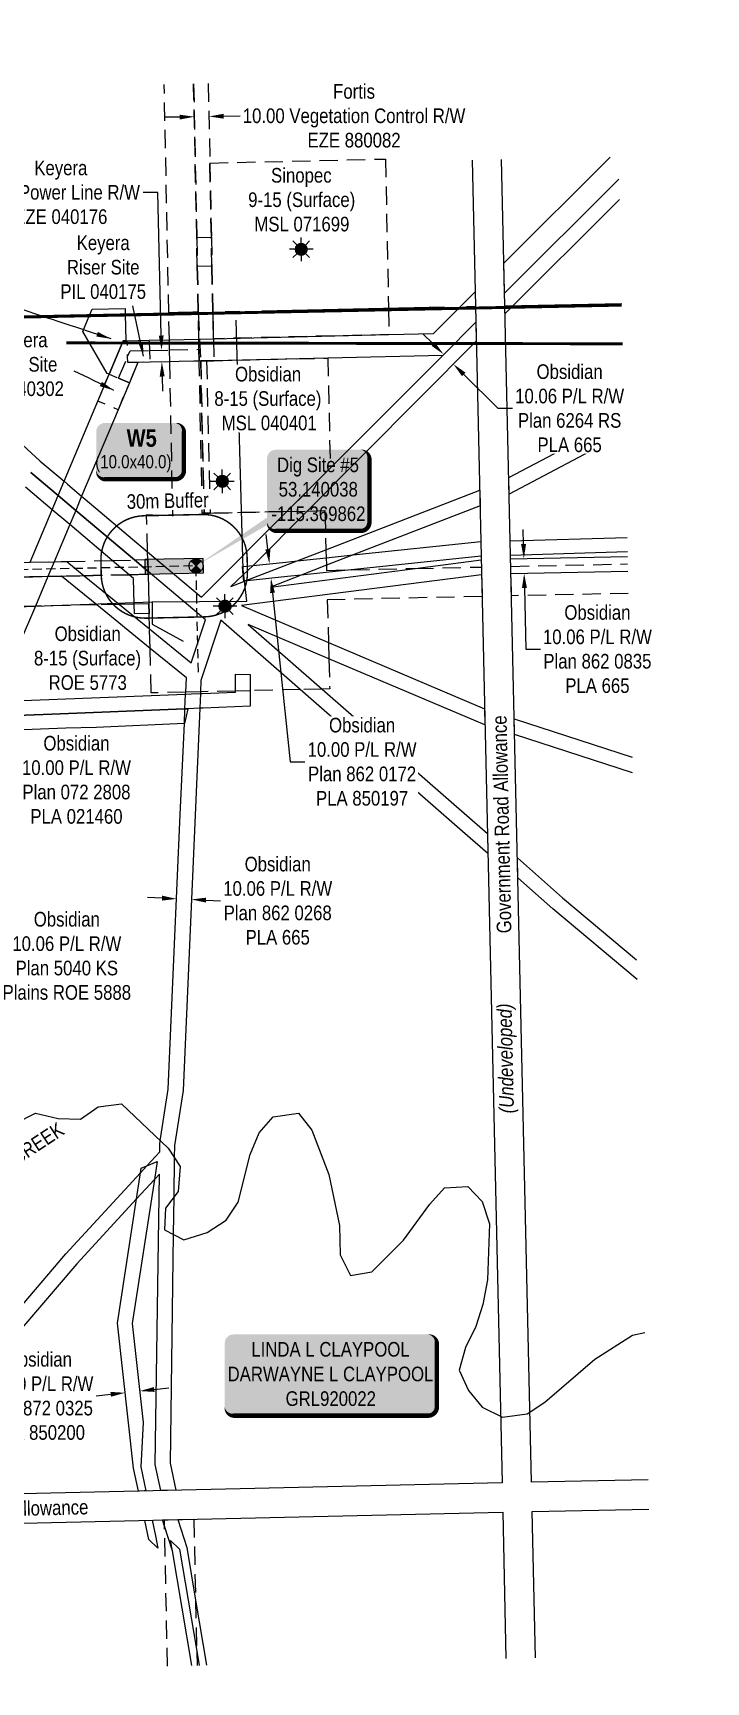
# Model space of a CAD drawing. Extents: x 606346 to 609617, y 5888289 to 5891073.
# Drawn here: x 608929 to 609389, y 5888327 to 5889454 of the extents above; entities that cross this region are included whole.
import ezdxf
from ezdxf.enums import TextEntityAlignment as Align

# ---------------------------------------------------------------- set-up
doc = ezdxf.new("R2010")
doc.units = 0
doc.header["$LTSCALE"] = 5
doc.header["$PDSIZE"] = 0.5
for name, pattern in [('DASHDOT2', [12.7, 6.35, -3.175, 0, -3.175]), ('foc-ACCESSROAD', [3.75, 2.5, -1.25]), ('foc-EZE', [3.75, 2.5, -1.25]), ('foc-FLOWLINE', [3.75, 2.5, -1.25]), ('foc-QUARTERLINE', [33, 25, -3, 2, -3]), ('foc-SEISMIC', [20.5, 15, -1, 0.5, -1, 0.5, -1, 0.5, -1]), ('UG_PIPE', [1.875, 1.25, -0.625])]:
    doc.linetypes.add(name, pattern=pattern)
doc.layers.get('Defpoints').update_dxf_attribs({"color": 9})
for name, color, linetype in [('AS-PIPE-UG', 44, 'UG_PIPE'), ('AS-POWER', 104, 'foc-POWER'), ('AS-SEISMIC', 224, 'foc-SEISMIC'), ('AS-WILDLIFE', 131, 'DASHDOT2'), ('C-AR', 13, 'foc-ACCESSROAD'), ('C-RW', 13, 'Continuous'), ('C-WS', 13, 'foc-ACCESSROAD'), ('C-WS-S', 13, 'Continuous'), ('CG-NOTES', 7, 'Continuous'), ('F-EZE', 190, 'foc-FLOWLINE'), ('F-RW', 190, 'Continuous'), ('F-WS', 190, 'foc-ACCESSROAD'), ('F-WS-S', 190, 'Continuous'), ('L-ROAD-T', 7, 'Continuous'), ('L-SEC', 7, 'Continuous'), ('L-SECQ', 8, 'foc-QUARTERLINE'), ('P-BUFFER OUTLINE 30m', 40, 'foc-EZE'), ('P-BUFFER-T', 40, 'Continuous'), ('P-TEMP-BLOCKS', 250, 'Continuous'), ('P-TEMP-H', 41, 'Continuous'), ('P-TEMP_WORKSPACE', 46, 'Continuous'), ('T-WATER', 160, 'Continuous'), ('T-WATER-T', 170, 'Continuous')]:
    doc.layers.add(name, color=color, linetype=linetype)
for name, color, linetype, lineweight in [('C-RW-T', 13, 'Continuous', 9), ('C-WS-T', 13, 'Continuous', 9), ('F-EZE-T', 190, 'Continuous', 9), ('F-RW-T', 190, 'Continuous', 9), ('F-WS-T', 190, 'Continuous', 9), ('T-TEXT', 48, 'Continuous', 18)]:
    doc.layers.add(name, color=color, linetype=linetype, lineweight=lineweight)
doc.styles.add('80', font='ARIALN.TTF', dxfattribs={"height": 10})
doc.styles.add('80CG', font='ARIALN.TTF', dxfattribs={"height": 10})
doc.styles.add('80L', font='ARIALN.TTF', dxfattribs={"height": 10})
doc.styles.add('80LS', font='ARIALNI.TTF', dxfattribs={"height": 10})
doc.styles.add('BOLD', font='ARIALNB.TTF')
doc.styles.add('foc-LtypeFont', font='ARIALN.TTF', dxfattribs={"height": 7.35})
doc.linetypes.add('foc-POWER', pattern='A,6,-1,["P",foc-LtypeFont,S=0.2,R=0,X=-0.625,Y=-0.75],-1.24,4', length=12.24)
doc.dimstyles.new('Compass 5 000', dxfattribs={"dimscale": 5, "dimtxt": 9, "dimasz": 2, "dimexe": 0.2, "dimexo": 0.0625, "dimgap": 0.5, "dimtad": 0, "dimtih": 1, "dimtoh": 1, "dimzin": 0, "dimdsep": 46, "dimtxsty": '80CG', "dimcen": 0.1, "dimse1": 1, "dimse2": 1, "dimclrd": 256, "dimclrt": 256, "dimaunit": 1, "dimadec": 4, "dimazin": 0, "dimtfac": 0.06, "dimtofl": 0, "dimtmove": 0, "dimatfit": 1, "dimfxl": 0.2, "dimtolj": 1, "dimtzin": 0, "dimlwd": -1, "dimarcsym": 0})

# ---------------------------------------------------------------- blocks, each defined once
blk = doc.blocks.new('*D362')
at = {"layer": 'C-RW-T', "transparency": 16777216}
for p, q in [((609017.5, 5888862.9), (609007.5, 5888863.3)), ((609047.5, 5888861.6), (609057.5, 5888861.1))]:
    blk.add_line(p, q, dxfattribs=at)
for points in [[(609017.6, 5888864.6), (609017.4, 5888861.2), (609027.5, 5888862.4)], [(609047.6, 5888863.2), (609047.5, 5888859.9), (609037.6, 5888862)]]:
    blk.add_solid(points, dxfattribs=at)
at = {"layer": 'Defpoints', "color": 0, "transparency": 16777216}
for p in [(609037.6, 5888862), (609026.4, 5888838.2), (609036.5, 5888837.7)]:
    blk.add_point(p, dxfattribs=at)
at = {"layer": 'C-RW-T', "transparency": 16777216, "insert": (609096.6, 5888861.1), "char_height": 10, "width": 585.69, "attachment_point": 5, "style": '80CG'}
blk.add_mtext('\\A1;Obsidian\\P10.06 P/L R/W\\PPlan 862 0268\\PPLA 665', dxfattribs=at)
blk = doc.blocks.new('*D366')
at = {"layer": 'Defpoints', "color": 0, "transparency": 16777216}
for p in [(609014.1, 5889237.4), (609017.2, 5889237.4), (609014.3, 5889229.4)]:
    blk.add_point(p, dxfattribs=at)
at = {"layer": 'F-EZE-T', "transparency": 16777216}
for p, q in [((609014.7, 5889345.3), (609004.7, 5889345.3)), ((609017, 5889247.4), (609014.7, 5889345.3)), ((609017.6, 5889219.4), (609017.8, 5889209.5))]:
    blk.add_line(p, q, dxfattribs=at)
for points in [[(609018.6, 5889247.5), (609015.3, 5889247.4), (609017.2, 5889237.4)], [(609019.3, 5889219.5), (609015.9, 5889219.4), (609017.4, 5889229.4)]]:
    blk.add_solid(points, dxfattribs=at)
at = {"layer": 'F-EZE-T', "transparency": 16777216, "insert": (608948.3, 5889345.3), "char_height": 10, "width": 565.661, "attachment_point": 5, "style": '80CG'}
blk.add_mtext('\\A1;Keyera\\P8.00 Power Line R/W\\PEZE 040176', dxfattribs=at)
blk = doc.blocks.new('*U368')
h = blk.add_hatch(color=59)
edge = h.paths.add_edge_path()
edge.add_line((-66.5, -28.5), (66.5, -28.5))
edge.add_arc((66.5, -22.5), 6, 270, 360)
edge.add_line((72.5, -22.5), (72.5, 21))
edge.add_arc((66.5, 21), 6, 0, 90)
edge.add_line((66.5, 27), (-66.5, 27))
edge.add_arc((-66.5, 21), 6, 90, 180)
edge.add_line((-72.5, 21), (-72.5, -22.5))
edge.add_arc((-66.5, -22.5), 6, 180, 270)
at = {"color": 1, "flags": 128}
blk.add_lwpolyline([(-66.5, -28.5, 3, 3, 0), (66.5, -28.5, 3, 3, 0.414214), (72.5, -22.5, 3, 3, 0), (72.5, 21, 3, 0, 0.414214), (66.5, 27, 0, 0, 0), (-66.5, 27, 0, 0, 0.414214), (-72.5, 21, 0, 0, 0), (-72.5, -22.5, 0, 3, 0.414214)], format="xyseb", close=True, dxfattribs=at)
blk.add_lwpolyline([(-32.9, -2.4, 0, 7.5, 0), (0, 0, 0, 0, 0)], format="xyseb", dxfattribs=at)
at = {"color": 1, "style": '80'}
blk.add_attdef('ENTER_TEXT_001', (-36, -5), '', height=10, dxfattribs=at)
blk = doc.blocks.new('*D370')
at = {"layer": 'C-RW-T', "transparency": 16777216}
for p, q in [((608907.5, 5888996.8), (608907.1, 5889006.8)), ((608908.9, 5888966.7), (608909.9, 5888943.7)), ((608909.9, 5888943.7), (608919.9, 5888943.7))]:
    blk.add_line(p, q, dxfattribs=at)
for points in [[(608909.2, 5888996.9), (608905.8, 5888996.8), (608908, 5888986.9)], [(608910.5, 5888966.8), (608907.2, 5888966.6), (608908.4, 5888976.7)]]:
    blk.add_solid(points, dxfattribs=at)
at = {"layer": 'Defpoints', "color": 0, "transparency": 16777216}
for p in [(608999, 5888990.9), (608908.4, 5888976.7), (608999.4, 5888980.8)]:
    blk.add_point(p, dxfattribs=at)
at = {"layer": 'C-RW-T', "transparency": 16777216, "insert": (608959, 5888943.7), "char_height": 10, "attachment_point": 5, "style": '80CG'}
blk.add_mtext('\\A1;Obsidian\\P10.00 P/L R/W\\PPlan 072 2808\\PPLA 021460', dxfattribs=at)
blk = doc.blocks.new('*D375')
at = {"layer": 'C-RW-T', "transparency": 16777216}
for p, q in [((609089.9, 5889101.4), (609088.8, 5889111.4)), ((609093, 5889071.6), (609105.2, 5888956.1)), ((609105.2, 5888956.1), (609115.2, 5888956.1))]:
    blk.add_line(p, q, dxfattribs=at)
for points in [[(609091.6, 5889101.6), (609088.2, 5889101.2), (609090.9, 5889091.5)], [(609094.7, 5889071.7), (609091.4, 5889071.4), (609092, 5889081.5)]]:
    blk.add_solid(points, dxfattribs=at)
at = {"layer": 'Defpoints', "color": 0, "transparency": 16777216}
for p in [(609169.1, 5889099.7), (609170.1, 5889089.7), (609092, 5889081.5)]:
    blk.add_point(p, dxfattribs=at)
at = {"layer": 'C-RW-T', "transparency": 16777216, "insert": (609154.3, 5888956.1), "char_height": 10, "attachment_point": 5, "style": '80CG', "bg_fill": 3, "box_fill_scale": 1.1, "bg_fill_color": 256, "bg_fill_true_color": 13158600, "bg_fill_transparency": 0}
blk.add_mtext('\\A1;Obsidian\\P10.00 P/L R/W\\PPlan 862 0172\\PPLA 850197', dxfattribs=at)
blk = doc.blocks.new('*D376')
at = {"layer": 'C-RW-T', "transparency": 16777216}
for p, q in [((609012.2, 5888527.1), (609022.1, 5888528.2)), ((608982.4, 5888523.7), (608972.4, 5888522.6))]:
    blk.add_line(p, q, dxfattribs=at)
for points in [[(608982.2, 5888525.4), (608982.6, 5888522.1), (608992.3, 5888524.8)], [(609012, 5888528.7), (609012.4, 5888525.4), (609002.3, 5888526)]]:
    blk.add_solid(points, dxfattribs=at)
at = {"layer": 'Defpoints', "color": 0, "transparency": 16777216}
for p in [(608990.4, 5888542.2), (609000.3, 5888543.3), (608992.3, 5888524.8)]:
    blk.add_point(p, dxfattribs=at)
at = {"layer": 'C-RW-T', "transparency": 16777216, "insert": (608933.3, 5888522.6), "char_height": 10, "attachment_point": 5, "style": '80CG'}
blk.add_mtext('\\A1;Obsidian\\P10.00 P/L R/W\\PPlan 872 0325\\PPLA 850200', dxfattribs=at)
blk = doc.blocks.new('*D379')
at = {"layer": 'Defpoints', "color": 0, "transparency": 16777216}
for p in [(608875.5, 5888866.7), (608885.6, 5888866.9), (608886.6, 5888823)]:
    blk.add_point(p, dxfattribs=at)
at = {"layer": 'F-RW', "transparency": 16777216}
for p, q in [((608866.5, 5888822.5), (608856.6, 5888822.3)), ((608896.6, 5888823.2), (608906.6, 5888823.4))]:
    blk.add_line(p, q, dxfattribs=at)
for points in [[(608866.5, 5888824.2), (608866.6, 5888820.8), (608876.5, 5888822.7)], [(608896.6, 5888824.9), (608896.7, 5888821.5), (608886.6, 5888823)]]:
    blk.add_solid(points, dxfattribs=at)
at = {"layer": 'F-RW', "transparency": 16777216, "insert": (608952.4, 5888823.4), "char_height": 10, "attachment_point": 5, "style": '80CG'}
blk.add_mtext('\\A1;Obsidian\\P10.06 P/L R/W\\PPlan 5040 KS\\PPlains ROE 5888', dxfattribs=at)
blk = doc.blocks.new('*U412')
h = blk.add_hatch(color=255)
edge = h.paths.add_edge_path()
edge.add_line((-29, -28.5), (29, -28.5))
edge.add_arc((29, -22.5), 6, 270, 360)
edge.add_line((35, -22.5), (35, 21))
edge.add_arc((29, 21), 6, 0, 90)
edge.add_line((29, 27), (-29, 27))
edge.add_arc((-29, 21), 6, 90, 180)
edge.add_line((-35, 21), (-35, -22.5))
edge.add_arc((-29, -22.5), 6, 180, 270)
at = {"color": 14, "flags": 128}
blk.add_lwpolyline([(-29, -28.5, 3, 3, 0), (29, -28.5, 3, 3, 0.414214), (35, -22.5, 3, 3, 0), (35, 21, 3, 0, 0.414214), (29, 27, 0, 0, 0), (-29, 27, 0, 0, 0.414214), (-35, 21, 0, 0, 0), (-35, -22.5, 0, 3, 0.414214)], format="xyseb", close=True, dxfattribs=at)
blk.add_lwpolyline([(-83.5, -52.4, 0, 7.5, 0), (0, 0, 0, 0, 0)], format="xyseb", dxfattribs=at)
at = {"color": 14, "style": '80'}
blk.add_attdef('ENTER_TEXT_001', (-36, -5), '', height=10, dxfattribs=at)
blk = doc.blocks.new('GAS')
h = blk.add_hatch(color=255)
h.dxf.hatch_style = 1
edge = h.paths.add_edge_path()
edge.add_arc((0, 0), 0.9, 0, 360)
for p, q in [((-0.81, 0), (-1.62, 0)), ((-0.57, 0.57), (-1.14, 1.14)), ((0, 0.81), (0, 1.62)), ((0.57, 0.57), (1.14, 1.14)), ((1.62, 0), (0.81, 0)), ((-0.57, -0.57), (-1.14, -1.14)), ((0, -0.81), (0, -1.62)), ((1.14, -1.14), (0.57, -0.57))]:
    blk.add_line(p, q)
blk.add_circle((0, 0), 0.8)
blk = doc.blocks.new('*D491')
at = {"layer": 'C-RW-T', "transparency": 16777216}
for p, q in [((609264.7, 5889104.9), (609264.5, 5889114.9)), ((609265.3, 5889074.8), (609266.2, 5889033.1)), ((609266.2, 5889033.1), (609276.2, 5889033.1))]:
    blk.add_line(p, q, dxfattribs=at)
for points in [[(609266.4, 5889105), (609263, 5889104.9), (609264.9, 5889094.9)], [(609267, 5889074.9), (609263.6, 5889074.8), (609265.1, 5889084.8)]]:
    blk.add_solid(points, dxfattribs=at)
at = {"layer": 'Defpoints', "color": 0, "transparency": 16777216}
for p in [(609290.2, 5889095.4), (609265.1, 5889084.8), (609290.5, 5889085.3)]:
    blk.add_point(p, dxfattribs=at)
at = {"layer": 'C-RW-T', "transparency": 16777216, "insert": (609315.2, 5889033.1), "char_height": 10, "attachment_point": 5, "style": '80CG'}
blk.add_mtext('\\A1;Obsidian\\P10.06 P/L R/W\\PPlan 862 0835\\PPLA 665', dxfattribs=at)
blk = doc.blocks.new('*D492')
at = {"layer": 'C-RW-T', "transparency": 16777216}
for p, q in [((609202.9, 5889241.7), (609195.8, 5889248.7)), ((609223.8, 5889220.9), (609247.1, 5889197.7)), ((609247.1, 5889197.7), (609257.1, 5889197.7))]:
    blk.add_line(p, q, dxfattribs=at)
for points in [[(609204.1, 5889242.8), (609201.7, 5889240.5), (609210, 5889234.6)], [(609225, 5889222.1), (609222.6, 5889219.7), (609216.7, 5889227.9)]]:
    blk.add_solid(points, dxfattribs=at)
at = {"layer": 'Defpoints', "color": 0, "transparency": 16777216}
for p in [(609216.7, 5889227.9), (609170.9, 5889195.3), (609177.6, 5889188.6)]:
    blk.add_point(p, dxfattribs=at)
at = {"layer": 'C-RW-T', "transparency": 16777216, "insert": (609296.2, 5889197.7), "char_height": 10, "attachment_point": 5, "style": '80CG', "bg_fill": 3, "box_fill_scale": 1.1, "bg_fill_color": 256, "bg_fill_true_color": 13158600, "bg_fill_transparency": 0}
blk.add_mtext('\\A1;Obsidian\\P10.06 P/L R/W\\PPlan 6264 RS\\PPLA 665', dxfattribs=at)
blk = doc.blocks.new('*D493')
at = {"layer": 'Defpoints', "color": 0, "transparency": 16777216}
for p in [(609049.6, 5889397.2), (609039.9, 5889382.8), (609049.9, 5889383)]:
    blk.add_point(p, dxfattribs=at)
at = {"layer": 'F-EZE-T', "transparency": 16777216}
for p, q in [((609029.6, 5889396.8), (609019.6, 5889396.6)), ((609059.6, 5889397.4), (609070.9, 5889397.6))]:
    blk.add_line(p, q, dxfattribs=at)
for points in [[(609029.6, 5889398.4), (609029.6, 5889395.1), (609039.6, 5889397)], [(609059.6, 5889399), (609059.6, 5889395.7), (609049.6, 5889397.2)]]:
    blk.add_solid(points, dxfattribs=at)
at = {"layer": 'F-EZE-T', "transparency": 16777216, "insert": (609148.8, 5889397.6), "char_height": 10, "attachment_point": 5, "style": '80CG'}
blk.add_mtext('\\A1;Fortis\\P10.00 Vegetation Control R/W\\PEZE 880082', dxfattribs=at)
blk = doc.blocks.new('*X409')
at = {"color": 0}
for p, q in [((102.1, -2061.6), (108.8, -2061.6)), ((102.2, -2061.7), (108.8, -2061.7)), ((102.3, -2061.4), (108.6, -2061.4)), ((102.3, -2061.9), (108.6, -2061.9)), ((102.5, -2061.2), (108.5, -2061.2)), ((102.5, -2062), (108.4, -2062)), ((102.6, -2062.2), (108.3, -2062.2)), ((102.7, -2061.1), (108.2, -2061.1)), ((102.8, -2062.3), (108.1, -2062.3)), ((102.9, -2060.9), (108, -2060.9)), ((103, -2062.5), (108, -2062.5)), ((103.1, -2062.7), (107.8, -2062.7)), ((103.2, -2060.8), (107.7, -2060.8)), ((103.5, -2060.6), (107.4, -2060.6)), ((103.9, -2060.5), (107, -2060.5)), ((104.5, -2060.3), (106.5, -2060.3)), ((102.1, -2068.4), (108.8, -2068.4)), ((102.2, -2068.3), (108.7, -2068.3)), ((102.3, -2068.1), (108.6, -2068.1)), ((102.3, -2068.6), (108.7, -2068.6)), ((102.5, -2068), (108.4, -2068)), ((102.5, -2068.7), (108.5, -2068.7)), ((102.7, -2067.8), (108.3, -2067.8)), ((102.7, -2068.9), (108.3, -2068.9)), ((102.8, -2067.7), (108.1, -2067.7)), ((102.9, -2069.1), (108, -2069.1)), ((103, -2067.5), (108, -2067.5)), ((103.1, -2067.3), (107.8, -2067.3)), ((103.2, -2069.2), (107.8, -2069.2)), ((103.3, -2062.8), (107.7, -2062.8)), ((103.3, -2067.2), (107.6, -2067.2)), ((103.4, -2063), (107.5, -2063)), ((103.4, -2067), (107.5, -2067)), ((103.5, -2069.4), (107.4, -2069.4)), ((103.6, -2063.1), (107.3, -2063.1)), ((103.6, -2066.9), (107.3, -2066.9)), ((103.7, -2063.3), (107.2, -2063.3)), ((103.8, -2066.7), (107.2, -2066.7)), ((103.9, -2063.4), (107, -2063.4)), ((103.9, -2066.6), (107, -2066.6)), ((103.9, -2069.5), (107.1, -2069.5)), ((104.1, -2063.6), (106.9, -2063.6)), ((104.1, -2066.4), (106.9, -2066.4)), ((104.2, -2063.7), (106.7, -2063.7)), ((104.2, -2066.2), (106.7, -2066.2)), ((104.4, -2063.9), (106.6, -2063.9)), ((104.4, -2066.1), (106.6, -2066.1)), ((104.4, -2069.7), (106.5, -2069.7)), ((104.5, -2064.1), (106.4, -2064.1)), ((104.5, -2065.9), (106.4, -2065.9)), ((104.7, -2064.2), (106.3, -2064.2)), ((104.7, -2065.8), (106.2, -2065.8)), ((104.8, -2064.4), (106.1, -2064.4)), ((104.8, -2065.6), (106.1, -2065.6)), ((105, -2064.5), (105.9, -2064.5)), ((105, -2065.5), (105.9, -2065.5)), ((105.1, -2064.7), (105.8, -2064.7)), ((105.2, -2065.3), (105.8, -2065.3)), ((105.3, -2064.8), (105.6, -2064.8)), ((105.3, -2065.2), (105.6, -2065.2))]:
    blk.add_line(p, q, dxfattribs=at)
blk = doc.blocks.new('SP')
for p, q in [((0.68, -0.68), (-0.68, 0.68)), ((-0.68, -0.68), (0.68, 0.68))]:
    blk.add_line(p, q)
blk.add_circle((0, 0), 0.96)
at = {"xscale": 0.2, "yscale": 0.2, "zscale": 0.2}
blk.add_blockref('*X409', (-21.09, 413), dxfattribs=at)
blk = doc.blocks.new('*U413')
h = blk.add_hatch(color=191)
edge = h.paths.add_edge_path()
edge.add_line((-24, -20), (24, -20))
edge.add_arc((24, -14), 6, 270, 360)
edge.add_line((30, -14), (30, 12.5))
edge.add_arc((24, 12.5), 6, 0, 90)
edge.add_line((24, 18.5), (-24, 18.5))
edge.add_arc((-24, 12.5), 6, 90, 180)
edge.add_line((-30, 12.5), (-30, -14))
edge.add_arc((-24, -14), 6, 180, 270)
at = {"color": 250, "flags": 128}
blk.add_lwpolyline([(-24, -20, 3, 3, 0), (24, -20, 3, 3, 0.414214), (30, -14, 3, 3, 0), (30, 12.5, 3, 0, 0.414214), (24, 18.5, 0, 0, 0), (-24, 18.5, 0, 0, 0.414214), (-30, 12.5, 0, 0, 0), (-30, -14, 0, 3, 0.414214)], format="xyseb", close=True, dxfattribs=at)
at = {"flags": 128}
blk.add_lwpolyline([(-19.2, -10.1, 0, 7.5, 0), (0, 0, 0, 0, 0)], format="xyseb", dxfattribs=at)
at = {"color": 250}
for tag, p, height, style in [('TEMP_AREA_W1_001', (-9.2, 2.2), 12, 'BOLD'), ('ENTER_TEXT_001', (-30.7, -12.5), 9, '80')]:
    blk.add_attdef(tag, p, '', height=height, dxfattribs=dict(at, style=style))

msp = doc.modelspace()

# ---------------------------------------------------------------- hatches: boundary and pattern name
at = {"layer": 'P-TEMP-H'}
h = msp.add_hatch(color=256, dxfattribs=at)
h.dxf.hatch_style = 1
h.paths.add_polyline_path([(609045.914, 5889085.144), (609045.695, 5889095.142), (609005.705, 5889094.266), (609005.923, 5889084.269)])

# ---------------------------------------------------------------- linework, layer by layer
at = {"layer": 'AS-PIPE-UG', "flags": 128}
msp.add_lwpolyline([(609042.364, 5889017.451), (609040.776, 5889090.003), (608733.075, 5889083.274), (608457.703, 5889056.016), (608287.732, 5889053.131), (608283.061, 5889047.991), (608270.409, 5889046.917), (608220.518, 5889017.682), (608150.458, 5888942.911), (608115.032, 5888913.054), (608024.646, 5888858.226), (607836.225, 5888878.082), (607740.736, 5888973.59), (607452.133, 5888965.01), (607438.159, 5888965.475), (607409.366, 5888980.742), (607395.462, 5889016.873), (607391.978, 5889031.461), (607384.552, 5889048.097), (607364.969, 5889047.842)], dxfattribs=at)
at = {"layer": 'AS-POWER', "flags": 128}
msp.add_lwpolyline([(608204.044, 5889054.386), (608343.564, 5889057.707), (608492.496, 5889065.454), (608617.067, 5889070.434), (608675.725, 5889054.36), (608764.2, 5889057.147), (608869.008, 5889060.093), (609010.671, 5889065.416), (609010.815, 5889050.099), (609031.867, 5889038.505)], dxfattribs=at)
at = {"layer": 'AS-WILDLIFE', "const_width": 2, "flags": 128}
for points in [[(608592.716, 5888328.103), (608566.724, 5888364.492), (608562.393, 5888372.3), (608559.514, 5888376.215), (608559.514, 5888376.215), (608506.037, 5888478.309), (608472.162, 5888519.711), (608412.501, 5888565.604), (608402.761, 5888574.156), (608381.084, 5888606.598), (608345.353, 5888693.372), (608329.611, 5888724.857), (608218.206, 5888876.773), (608206.459, 5888897.64), (608199.396, 5888925.44), (608188.813, 5889025.982), (608188.263, 5889168.743), (608195.875, 5889207.011), (608217.552, 5889239.453), (608299.594, 5889321.495), (608332.037, 5889343.172), (608372.66, 5889350.316), (608370.128, 5889243.311), (609332.466, 5889241.81)], [(609331.87, 5889268.245), (608425.878, 5889250.168), (608423.668, 5889350.245)]]:
    msp.add_lwpolyline(points, dxfattribs=at)
at = {"layer": 'C-AR'}
msp.add_lwpolyline([(609051.637, 5889294.782), (609041.633, 5889294.556), (609041.232, 5889314.562), (609051.238, 5889314.79), (609051.637, 5889294.782)], close=True, dxfattribs=at)
msp.add_lwpolyline([(609021.311, 5888337.95), (609019.188, 5888433.618), (609019.093, 5888437.912), (609021.059, 5888437.957), (609028.313, 5888438.124), (609039.213, 5888438.375), (609040.442, 5888383.153), (609041.219, 5888348.216), (609041.429, 5888338.413)], dxfattribs=at)
at = {"layer": 'C-RW'}
for points in [[(609251.776, 5889276.361), (609329.926, 5889354.337)], [(609252.09, 5889262.464), (609330.24, 5889340.439)], [(608877.279, 5889214.068), (608934.25, 5889161.555), (608950.52, 5889147.82), (608952.92, 5889145.795), (608962.546, 5889137.668), (608964.948, 5889135.641), (609007.612, 5889099.626), (609044.411, 5889068.563), (609102.92, 5889127.191), (609132.552, 5889156.882), (609209.416, 5889233.902), (609232.108, 5889256.585), (609232.399, 5889243.682), (609116.783, 5889127.495), (609079.716, 5889090.247), (609072.992, 5889083.857), (609064.616, 5889075.898), (609073.428, 5889079.334), (609074.373, 5889079.677), (609109.983, 5889093.467), (609129.601, 5889101.064), (609234.701, 5889141.753), (609234.943, 5889131.046), (609148.265, 5889097.499), (609129.885, 5889090.381), (609112.602, 5889083.688), (609091.61, 5889075.558), (609190.624, 5889088.247), (609235.778, 5889094.035), (609235.887, 5889089.237), (609236.007, 5889083.917), (609071.732, 5889062.863), (609131.294, 5889037.593), (609238.074, 5888992.333), (609238.323, 5888981.293), (609131.589, 5889026.535), (609076.441, 5889049.932), (609126.973, 5889005.775), (609229.586, 5888916.112), (609239.999, 5888907.063), (609240.308, 5888893.415), (609222.959, 5888908.536), (609112.053, 5889005.446), (609057.722, 5889052.921), (609044.134, 5889011.583), (609043.796, 5889003.946), (609043.744, 5889002.778), (609043.299, 5888992.701), (609040.067, 5888919.598), (609031.846, 5888731.317), (609026.021, 5888693.851), (609025.902, 5888685.603), (609025.526, 5888658.421), (609025.173, 5888633.14), (609022.989, 5888476.76), (609026.936, 5888458.206), (609016.696, 5888457.97), (609012.908, 5888475.769), (609015.682, 5888674.333), (609012.248, 5888670.593), (609000.085, 5888657.35), (608959.358, 5888613.004), (608920.357, 5888567.468)], [(609333.857, 5889180.203), (609329.929, 5889178.604), (609254.875, 5889139.087), (609254.622, 5889150.328), (609325.674, 5889187.739), (609333.614, 5889190.972)], [(608927.235, 5889092.496), (608943.691, 5889092.864), (608948.607, 5889092.975), (608952.406, 5889093.05), (608964.366, 5889083.299), (608988.394, 5889063.704), (609009.019, 5889046.885), (609037.507, 5889023.654), (609047.173, 5889053.059), (609007.971, 5889086.151), (608998.607, 5889094.056), (608958.455, 5889127.95), (608946.428, 5889138.103), (608927.757, 5889153.864)], [(609335.679, 5889099.511), (609255.821, 5889097.168), (609255.596, 5889107.162), (609335.454, 5889109.505)], [(609335.978, 5889086.269), (609256.104, 5889084.645), (609255.99, 5889089.677), (609255.877, 5889094.709), (609335.749, 5889096.406)], [(608914.138, 5888575.681), (608951.827, 5888619.684), (609002.844, 5888675.234), (609007.119, 5888679.889), (609015.893, 5888689.444), (609015.967, 5888694.699), (609016.34, 5888697.117), (609021.815, 5888732.313), (609030.012, 5888920.04), (609032.778, 5888982.242), (609033.204, 5888992.252), (609033.65, 5889002.326), (609033.711, 5889003.724), (609034.14, 5889013.412), (609009.373, 5889033.608), (608972.885, 5889063.364), (608948.842, 5889082.96), (608939.429, 5889082.753), (608922.985, 5889082.394)], [(609339.089, 5888948.503), (609258.584, 5888974.799), (609258.343, 5888985.467), (609338.848, 5888959.17)], [(609342.277, 5888807.27), (609284.818, 5888855.514), (609260.797, 5888876.786), (609260.487, 5888890.519), (609291.397, 5888863.134), (609341.975, 5888820.667)], [(609037.783, 5888338.329), (609024.576, 5888416.768), (609019.188, 5888433.618), (609017.824, 5888437.882), (609019.093, 5888437.912), (609021.059, 5888437.957), (609028.313, 5888438.124), (609034.382, 5888419.147), (609040.442, 5888383.153), (609047.949, 5888338.563)], [(609037.783, 5888338.329), (609024.576, 5888416.768), (609023.393, 5888423.941), (609029.478, 5888417.957), (609041.219, 5888348.216), (609042.864, 5888338.446)]]:
    msp.add_lwpolyline(points, dxfattribs=at)
for points in [[(609074.373, 5889079.677), (609073.428, 5889079.334), (609072.992, 5889083.857), (609072.467, 5889089.489), (609079.716, 5889090.247), (609102.167, 5889092.643), (609109.983, 5889093.467), (609129.748, 5889095.548), (609148.265, 5889097.499), (609235.493, 5889106.687), (609235.719, 5889096.653), (609146.798, 5889087.289), (609112.602, 5889083.688), (609103.212, 5889082.7), (609075.664, 5889079.813), (609074.373, 5889079.677)], [(609032.778, 5888982.242), (608972.52, 5888979.555), (608951.709, 5888979.087), (608888.01, 5888976.614), (608883.068, 5888976.422), (608873.014, 5888976.033), (608872.795, 5888985.982), (608882.837, 5888986.374), (608887.624, 5888986.561), (608942.055, 5888988.689), (609033.204, 5888992.252), (609035.177, 5888992.33), (609032.778, 5888982.242)], [(609001.992, 5888457.632), (609001.436, 5888457.62), (608998.09, 5888473.348), (608986.968, 5888572.317), (609000.085, 5888657.35), (609002.844, 5888675.234), (609003.308, 5888678.237), (609007.119, 5888679.889), (609014.153, 5888682.939), (609012.248, 5888670.593), (608997.052, 5888572.108), (609004.706, 5888504.539), (609003.029, 5888474.152), (609006.518, 5888457.736), (609005.243, 5888457.707), (609001.992, 5888457.632)], [(609005.689, 5888437.603), (609010.772, 5888437.72), (609013.112, 5888426.928), (609014.589, 5888418.56), (609008.543, 5888424.423), (609005.689, 5888437.603)]]:
    msp.add_lwpolyline(points, close=True, dxfattribs=at)
at = {"layer": 'C-WS'}
for points in [[(609039.131, 5889419.483), (609041.232, 5889314.562), (609041.633, 5889294.556), (609042.257, 5889263.408), (609038.5, 5889263.328), (609028.497, 5889263.115), (609023.164, 5889263.001), (609022.131, 5889262.979), (609019.005, 5889419.025)], [(608922.985, 5889082.394), (608939.429, 5889082.753), (608948.842, 5889082.96), (608964.366, 5889083.299), (608994.969, 5889083.969), (609008.022, 5889084.255), (609007.971, 5889086.151), (609007.755, 5889094.256), (609007.612, 5889099.626), (609006.933, 5889125.078), (609024.914, 5889124.068), (609022.8, 5889229.571), (609022.64, 5889237.573), (609022.5, 5889244.578), (609022.131, 5889262.979), (609023.164, 5889263.001), (609028.497, 5889263.115), (609038.5, 5889263.328), (609042.257, 5889263.408), (609043.195, 5889245.061), (609043.964, 5889230.062), (609046.24, 5889125.959), (609050.36, 5889126.049), (609102.92, 5889127.191), (609116.783, 5889127.495), (609128.889, 5889127.761), (609128.889, 5889127.761), (609129.601, 5889101.064), (609129.748, 5889095.548), (609129.885, 5889090.381), (609129.978, 5889086.922), (609146.798, 5889087.289), (609190.624, 5889088.247), (609235.887, 5889089.237), (609236.007, 5889083.917), (609236.34, 5889069.125), (609130.514, 5889066.812), (609131.294, 5889037.593), (609131.589, 5889026.535), (609132.141, 5889005.889), (609126.973, 5889005.775), (609112.053, 5889005.446), (609077.766, 5889004.691), (609067.727, 5889004.47), (609043.796, 5889003.946), (609033.711, 5889003.724), (609010.184, 5889003.207), (609009.373, 5889033.608), (609009.019, 5889046.885), (609008.736, 5889057.475), (609008.558, 5889064.146), (608998.506, 5889063.926), (608988.394, 5889063.704), (608972.885, 5889063.364), (608930.879, 5889062.446), (608914.44, 5889062.085)], [(609336.319, 5889071.189), (609256.445, 5889069.566), (609256.104, 5889084.645), (609255.99, 5889089.677), (609335.865, 5889091.3)]]:
    msp.add_lwpolyline(points, dxfattribs=at)
msp.add_lwpolyline([(609132.552, 5889156.882), (609102.92, 5889127.191), (609050.36, 5889126.049), (609046.24, 5889125.959), (609043.964, 5889230.062), (609047.998, 5889230.156), (609052.928, 5889230.271), (609130.825, 5889232.078), (609132.552, 5889156.882)], close=True, dxfattribs=at)
at = {"layer": 'F-EZE'}
msp.add_lwpolyline([(609049.135, 5889419.711), (609050.223, 5889365.379), (609051.237, 5889314.79), (609051.637, 5889294.782), (609052.26, 5889263.622), (609052.63, 5889245.28), (609052.928, 5889230.271), (609047.998, 5889230.156), (609050.36, 5889126.049), (609046.24, 5889125.959), (609045.01, 5889125.926), (609042.925, 5889230.038), (609042.765, 5889238.04), (609042.625, 5889245.045), (609042.257, 5889263.409), (609041.633, 5889294.556), (609041.232, 5889314.562), (609039.131, 5889419.483)], dxfattribs=at)
for points in [[(609001.021, 5889229.065), (608995.188, 5889215.208), (608987.812, 5889218.314), (608994.007, 5889233.033), (608995.654, 5889236.947), (609008.926, 5889237.254), (609022.64, 5889237.573), (609042.765, 5889238.04), (609042.925, 5889230.038), (609039.236, 5889229.953), (609029.228, 5889229.72), (609022.8, 5889229.571), (609009.102, 5889229.253), (609001.021, 5889229.065)], [(609007.971, 5889086.151), (609008.022, 5889084.255), (608994.969, 5889083.969), (608964.366, 5889083.299), (608948.837, 5889082.96), (608939.429, 5889082.753), (608922.985, 5889082.394), (608880.519, 5889081.465), (608870.475, 5889081.245), (608756.698, 5889078.759), (608788.955, 5889089.483), (608870.231, 5889091.25), (608880.275, 5889091.47), (608927.235, 5889092.496), (608943.686, 5889092.86), (608948.607, 5889092.97), (608952.409, 5889093.047), (608983.412, 5889093.724), (608998.607, 5889094.056), (609007.755, 5889094.256), (609007.971, 5889086.151)]]:
    msp.add_lwpolyline(points, close=True, dxfattribs=at)
at = {"layer": 'F-RW'}
for points in [[(609329.926, 5889354.337), (609251.776, 5889276.361), (609251.308, 5889297.015), (609323.856, 5889369.436)], [(608927.235, 5889092.496), (608942.339, 5889128.394), (608946.428, 5889138.103), (608950.52, 5889147.82), (608973.589, 5889202.592), (608981.356, 5889221.034), (608990.964, 5889243.846), (608992.692, 5889243.886), (608993.77, 5889243.911), (609008.773, 5889244.259), (609022.5, 5889244.578), (609042.625, 5889245.045), (609043.195, 5889245.06), (609043.628, 5889245.069), (609052.63, 5889245.28), (609172.694, 5889248.065), (609203.044, 5889248.768), (609221.599, 5889267.233), (609231.642, 5889277.216), (609231.863, 5889267.452), (609232.108, 5889256.585), (609232.108, 5889256.585), (609209.416, 5889233.902), (609130.825, 5889232.078), (609052.928, 5889230.271), (609047.998, 5889230.156), (609043.964, 5889230.062), (609042.925, 5889230.038), (609039.236, 5889229.953), (609029.228, 5889229.72), (609022.8, 5889229.571), (609009.102, 5889229.253), (609001.021, 5889229.065), (608995.188, 5889215.208), (608987.424, 5889196.765), (608962.546, 5889137.668), (608958.455, 5889127.95), (608954.367, 5889118.241), (608943.686, 5889092.86), (608939.429, 5889082.753), (608930.879, 5889062.446), (608919.928, 5889036.431)], [(608927.757, 5889153.864), (608946.428, 5889138.103), (608958.455, 5889127.95), (608998.607, 5889094.056), (609007.971, 5889086.151), (609008.022, 5889084.255), (609008.558, 5889064.146), (609008.736, 5889057.475), (609008.736, 5889057.475), (608998.683, 5889057.18), (608998.506, 5889063.926), (608998.049, 5889081.368), (608994.969, 5889083.969), (608983.412, 5889093.724), (608954.367, 5889118.241), (608942.339, 5889128.394), (608924.158, 5889143.741)], [(608887.234, 5888996.601), (609033.65, 5889002.326), (609037.335, 5889002.47), (609043.744, 5889002.778), (609045.029, 5889002.84), (609067.727, 5889003.727), (609067.727, 5889004.47), (609067.727, 5889015.884), (609077.774, 5889015.868), (609077.766, 5889004.691), (609077.76, 5888994.064), (609045.583, 5888992.805), (609043.299, 5888992.701), (609035.177, 5888992.33), (609033.204, 5888992.252), (608942.055, 5888988.689), (608887.624, 5888986.561)]]:
    msp.add_lwpolyline(points, dxfattribs=at)
msp.add_lwpolyline([(608990.963, 5889243.846), (608981.356, 5889221.034), (608980.104, 5889221.566), (608963.256, 5889250.253), (608968.137, 5889261.829), (608969.634, 5889265.372), (608992.201, 5889265.884), (608992.28, 5889262.344), (608992.692, 5889243.886), (608990.963, 5889243.846)], close=True, dxfattribs=at)
at = {"layer": 'F-WS'}
msp.add_lwpolyline([(609172.694, 5889248.066), (609052.632, 5889245.282), (609052.26, 5889263.622), (609051.637, 5889294.782), (609051.238, 5889314.79), (609050.225, 5889365.379), (609170.302, 5889368.103), (609172.333, 5889266.182), (609172.694, 5889248.066)], close=True, dxfattribs=at)
at = {"layer": 'F-WS', "flags": 128}
for points in [[(609001.021, 5889229.065), (608994.097, 5889228.905), (608994.007, 5889233.033), (608993.77, 5889243.911), (609008.773, 5889244.259), (609008.926, 5889237.254), (609009.102, 5889229.253), (609001.021, 5889229.065)], [(608987.812, 5889218.314), (608995.188, 5889215.208), (608987.424, 5889196.765), (608973.589, 5889202.592), (608981.356, 5889221.034), (608987.812, 5889218.314)]]:
    msp.add_lwpolyline(points, close=True, dxfattribs=at)
at = {"layer": 'L-SEC', "flags": 128}
for points in [[(609229.6, 5889367.427), (609231.862, 5889267.452)], [(609251.969, 5889267.819), (609249.706, 5889367.855)], [(609270.123, 5888463.747), (609261.046, 5888865.783), (609251.969, 5889267.819)], [(609231.862, 5889267.452), (609250.017, 5888463.345)], [(609250.017, 5888463.345), (608443.698, 5888444.819)], [(609349.998, 5888465.34), (609270.123, 5888463.747)], [(609270.576, 5888443.643), (609350.451, 5888445.236)], [(607638.122, 5888408.317), (608444.146, 5888424.716), (609250.471, 5888443.242)], [(609250.471, 5888443.242), (609252.688, 5888343.267)], [(609272.792, 5888343.728), (609270.576, 5888443.643)]]:
    msp.add_lwpolyline(points, dxfattribs=at)
at = {"layer": 'L-SECQ', "flags": 128}
for points in [[(609251.969, 5889267.819), (609331.846, 5889269.277)], [(608425.783, 5889250.311), (609231.862, 5889267.452)]]:
    msp.add_lwpolyline(points, dxfattribs=at)
at = {"layer": 'P-BUFFER OUTLINE 30m', "const_width": 1, "flags": 128}
msp.add_lwpolyline([(609075.907, 5889085.8), (609075.688, 5889095.798, 0.41421356), (609045.039, 5889125.134), (609005.048, 5889124.259, 0.41421356), (608975.712, 5889093.61), (608975.931, 5889083.613, 0.41421356), (609006.58, 5889054.276), (609046.57, 5889055.151, 0.41421356)], format="xyb", close=True, dxfattribs=at)
at = {"layer": 'P-TEMP_WORKSPACE', "flags": 128}
msp.add_lwpolyline([(609045.914, 5889085.144), (609045.695, 5889095.142), (609005.705, 5889094.266), (609005.923, 5889084.269)], close=True, dxfattribs=at)
at = {"layer": 'T-WATER'}
msp.add_lwpolyline([(608917.034, 5888708.932), (608930.916, 5888715.993), (608946.584, 5888712.223), (608961.778, 5888711.888), (608973.86, 5888720.163), (608989.785, 5888722.212), (609021.742, 5888691.964), (609029.844, 5888679.521), (609028.532, 5888662.411), (609019.888, 5888650.932), (609019.246, 5888636.267), (609032.477, 5888629.251), (609048.352, 5888634.267), (609061.379, 5888642.795), (609069.537, 5888654.979), (609077.763, 5888687.693), (609083.978, 5888702.512), (609093.405, 5888713.412), (609110.924, 5888715.963), (609119.902, 5888704.309), (609131.453, 5888673.89), (609138.745, 5888639.245), (609139.264, 5888619.14), (609146.268, 5888604.959), (609160.94, 5888607.463), (609182.643, 5888629.131), (609200.558, 5888653.763), (609210.575, 5888664.851), (609226.698, 5888665.717), (609236.483, 5888655.5), (609241.31, 5888640.214), (609240, 5888602.042), (609236.903, 5888585.257), (609231.999, 5888570.044), (609225.001, 5888555.865), (609220.578, 5888540.363), (609227.102, 5888526.411), (609236.494, 5888514.881), (609250.372, 5888508.234), (609267.245, 5888510.36), (609279.332, 5888518.339), (609313.541, 5888547.695), (609339.129, 5888564.267), (609347.726, 5888565.965)], dxfattribs=at)

# ---------------------------------------------------------------- block references
at = {"layer": 'AS-SEISMIC', "color": 6, "xscale": 5, "yscale": 5, "zscale": 5}
msp.add_blockref('SP', (609040.776, 5889090.003), dxfattribs=at)
at = {"layer": 'C-WS-S', "color": 6, "xscale": 5, "yscale": 5, "zscale": 5}
msp.add_blockref('GAS', (609060.534, 5889062.467), dxfattribs=at)
at = {"layer": 'CG-NOTES'}
ref = msp.add_blockref('*U368', (609132.908, 5888537.659), dxfattribs=dict(at, xscale=1.00046922006421, yscale=1.00046922006421, zscale=1.00046922006421))
ref.add_attrib('ENTER_TEXT_001', 'LINDA L CLAYPOOL', (609078.572, 5888549.505), dxfattribs={"layer": '0', "color": 1, "height": 10.00469, "style": '80'})
ref.add_attrib('ENTER_TEXT_002', 'DARWAYNE L CLAYPOOL', (609062.323, 5888532.654), dxfattribs={"layer": '0', "color": 1, "height": 10.00469, "style": '80'})
ref.add_attrib('ENTER_TEXT_003', 'GRL920022', (609101.99, 5888515.802), dxfattribs={"layer": '0', "color": 1, "height": 10.0047, "style": '80'})
at = {"layer": 'F-WS-S', "color": 6, "xscale": 5, "yscale": 5, "zscale": 5}
msp.add_blockref('GAS', (609112.662, 5889306.377), dxfattribs=at)
at = {"layer": 'P-TEMP-BLOCKS'}
msp.add_blockref('*U413', (609002.496, 5889169.198), dxfattribs=at).add_auto_attribs({'TEMP_AREA_W1_001': 'W5', 'ENTER_TEXT_001': '(10.0x40.0)'})

# ---------------------------------------------------------------- texts
at = {"layer": 'C-WS-T', "insert": (608929.675, 5889048.625), "char_height": 10, "width": 72.62387, "attachment_point": 1, "style": '80L'}
msp.add_mtext('\\pi14.39516;Obsidian\\P\\pi0.27851;8-15 (Surface)\\P\\pi10.27851;ROE 5773', dxfattribs=at)
at = {"layer": 'F-WS-T', "insert": (609074.233, 5889361.976), "char_height": 10, "width": 76.42453, "attachment_point": 1, "style": '80L'}
msp.add_mtext('\\pi17.82686;Sinopec\\P\\pi2.17884;9-15 (Surface)\\P\\pi6.41486;MSL 071699', dxfattribs=at)
at = {"layer": 'L-ROAD-T', "style": '80L'}
for rotation, p in [(91.29333, (609249.752, 5888913.321)), (1.329003, (608892.643, 5888445.021))]:
    msp.add_text('Government Road Allowance', height=10, rotation=rotation, dxfattribs=at).set_placement(p, align=Align.MIDDLE_CENTER)
at = {"layer": 'T-TEXT', "style": '80LS'}
msp.add_text('(Undeveloped)', height=10, rotation=91.29333, dxfattribs=at).set_placement((609252.315, 5888753.327), align=Align.MIDDLE_CENTER)
at = {"layer": 'T-WATER-T', "insert": (608871.14, 5888661.209), "char_height": 10, "width": 89.17913, "attachment_point": 1, "rotation": 33.265554, "style": '80L'}
msp.add_mtext('\\pi0.48997;PADDY - CREEK', dxfattribs=at)

# ---------------------------------------------------------------- dimensions: what is measured, and where the dimension line sits
at = {"layer": 'C-RW-T', "color": 6}
dim = msp.add_linear_dim(base=(609265.102, 5889084.828), p1=(609290.248, 5889095.439), p2=(609290.454, 5889085.343), angle=271.164166, text='Obsidian\\P10.06 P/L R/W\\PPlan 862 0835\\PPLA 665', dimstyle='Compass 5 000', dxfattribs=at)
dim.commit()
dim.dimension.update_dxf_attribs({"geometry": '*D491', "text_midpoint": (609315.239, 5889033.113), "dimtype": 161})
at = {"layer": 'C-RW-T'}
for base, p1, p2, angle, text, picture, middle in [((608908.41, 5888976.695), (608998.984, 5888990.915), (608999.437, 5888980.755), 272.553855, 'Obsidian\\P10.00 P/L R/W\\PPlan 072 2808\\PPLA 021460', '*D370', (608958.969, 5888943.665)), ((609037.553, 5888862.011), (609026.437, 5888838.162), (609036.492, 5888837.723), 357.499775, 'Obsidian\\P10.06 P/L R/W\\PPlan 862 0268\\PPLA 665', '*D362', (609096.62, 5888861.138)), ((608992.304, 5888524.838), (609000.317, 5888543.28), (608990.357, 5888542.16), 186.412199, 'Obsidian\\P10.00 P/L R/W\\PPlan 872 0325\\PPLA 850200', '*D376', (608933.343, 5888522.605))]:
    dim = msp.add_linear_dim(base=base, p1=p1, p2=p2, angle=angle, text=text, dimstyle='Compass 5 000', dxfattribs=at)
    dim.commit()
    dim.dimension.update_dxf_attribs({"geometry": picture, "text_midpoint": middle, "dimtype": 161})
at = {"layer": 'F-EZE-T', "color": 6}
dim = msp.add_linear_dim(base=(609049.586, 5889397.162), p1=(609039.866, 5889382.799), p2=(609049.87, 5889382.999), angle=1.147663, text='Fortis\\P10.00 Vegetation Control R/W\\PEZE 880082', dimstyle='Compass 5 000', dxfattribs=at)
dim.commit()
dim.dimension.update_dxf_attribs({"geometry": '*D493', "text_midpoint": (609148.797, 5889397.589), "dimtype": 161})
at = {"layer": 'F-RW'}
dim = msp.add_linear_dim(base=(608886.63, 5888822.954), p1=(608875.527, 5888866.687), p2=(608885.609, 5888866.921), angle=1.329433, text='Obsidian\\P10.06 P/L R/W\\PPlan 5040 KS\\PPlains ROE 5888', dimstyle='Compass 5 000', dxfattribs=at)
dim.commit()
dim.dimension.update_dxf_attribs({"geometry": '*D379', "text_midpoint": (608952.364, 5888823.418), "dimtype": 161})

# ---------------------------------------------------------------- leaders
at = {"layer": 'F-EZE-T', "path_type": 1}
msp.add_leader([(609004.885, 5889233.246), (608997.451, 5889267.724)], dimstyle='Compass 5 000', override={"dimgap": 0.5, "dimtad": 0}, dxfattribs=at)
at = {"layer": 'F-RW-T', "path_type": 1}
msp.add_leader([(608982.63, 5889245.208), (608854.442, 5889287.235)], dimstyle='Compass 5 000', override={"dimgap": 0.5, "dimtad": 0}, dxfattribs=at)
at = {"layer": 'F-WS-T', "path_type": 1}
msp.add_leader([(608984.664, 5889209.94), (608957.413, 5889223.175)], dimstyle='Compass 5 000', override={"dimgap": 0.5, "dimtad": 0}, dxfattribs=at)

# ---------------------------------------------------------------- next in the draw order: texts
at = {"layer": 'P-BUFFER-T', "insert": (608993.254, 5889138.907), "char_height": 10, "width": 58.93036, "attachment_point": 1, "rotation": 1.253215, "style": '80L', "bg_fill": 3, "box_fill_scale": 1.15, "bg_fill_color": 256, "bg_fill_true_color": 256, "bg_fill_transparency": 0}
msp.add_mtext('30m Buffer', dxfattribs=at)

# ---------------------------------------------------------------- next in the draw order: dimensions: what is measured, and where the dimension line sits
at = {"layer": 'C-RW-T', "color": 6}
dim = msp.add_linear_dim(base=(609216.728, 5889227.933), p1=(609170.92, 5889195.328), p2=(609177.635, 5889188.647), angle=315.140948, text='Obsidian\\P10.06 P/L R/W\\PPlan 6264 RS\\PPLA 665', dimstyle='Compass 5 000', override={"dimtfill": 1}, dxfattribs=at)
dim.commit()
dim.dimension.update_dxf_attribs({"geometry": '*D492', "text_midpoint": (609296.224, 5889197.672), "dimtype": 161})
at = {"layer": 'C-RW-T'}
dim = msp.add_linear_dim(base=(609091.991, 5889081.518), p1=(609169.076, 5889099.691), p2=(609170.123, 5889089.746), angle=276.011487, text='Obsidian\\P10.00 P/L R/W\\PPlan 862 0172\\PPLA 850197', dimstyle='Compass 5 000', override={"dimtfill": 1}, dxfattribs=at)
dim.commit()
dim.dimension.update_dxf_attribs({"geometry": '*D375', "text_midpoint": (609154.282, 5888956.121), "dimtype": 161})

# ---------------------------------------------------------------- next in the draw order: linework, layer by layer
at = {"layer": 'AS-POWER', "flags": 128}
msp.add_lwpolyline([(609010.671, 5889065.416), (609075.395, 5889065.938), (609072.869, 5889087.625), (609068.084, 5889257.872)], dxfattribs=at)

# ---------------------------------------------------------------- next in the draw order: block references
at = {"layer": 'C-WS-S', "color": 6, "xscale": 5, "yscale": 5, "zscale": 5}
msp.add_blockref('GAS', (609058.725, 5889147.784), dxfattribs=at)
at = {"layer": 'CG-NOTES'}
ref = msp.add_blockref('*U412', (609124.311, 5889142.366), dxfattribs=at)
ref.add_attrib('ENTER_TEXT_001', 'Dig Site #5', (609096.102, 5889154.07), dxfattribs={"layer": '0', "color": 14, "height": 10, "style": '80'})
ref.add_attrib('ENTER_TEXT_002', '53.140038', (609097.265, 5889137.363), dxfattribs={"layer": '0', "color": 14, "height": 10, "style": '80'})
ref.add_attrib('ENTER_TEXT_003', '-115.369862', (609092.265, 5889120.655), dxfattribs={"layer": '0', "color": 14, "height": 10, "style": '80'})

# ---------------------------------------------------------------- next in the draw order: texts
at = {"layer": 'C-WS-T', "insert": (609053.01, 5889226.052), "char_height": 10, "width": 72.62387, "attachment_point": 1, "style": '80L', "bg_fill": 3, "box_fill_scale": 1.15, "bg_fill_color": 256, "bg_fill_true_color": 256, "bg_fill_transparency": 0}
msp.add_mtext('\\pi14.39516;Obsidian\\P\\pi0.27851;8-15 (Surface)\\P\\pi5.31603;MSL 040401', dxfattribs=at)

# ---------------------------------------------------------------- next in the draw order: dimensions: what is measured, and where the dimension line sits
at = {"layer": 'F-EZE-T'}
dim = msp.add_linear_dim(base=(609017.192, 5889237.447), p1=(609014.295, 5889229.374), p2=(609014.109, 5889237.375), angle=91.331755, text='Keyera\\P8.00 Power Line R/W\\PEZE 040176', dimstyle='Compass 5 000', dxfattribs=at)
dim.commit()
dim.dimension.update_dxf_attribs({"geometry": '*D366', "text_midpoint": (608948.344, 5889345.313), "dimtype": 161})

# ---------------------------------------------------------------- next in the draw order: texts
at = {"layer": 'F-WS-T', "char_height": 10, "style": '80L', "bg_fill": 3, "box_fill_scale": 1.15, "bg_fill_color": 256, "bg_fill_true_color": 256, "bg_fill_transparency": 0}
for s, insert, width, attachment_point in [('\\pi11.64277;Keyera\\P\\pi4.97838;Riser Site\\P\\pi0.48997;PIL 040175', (608947.496, 5889315.844), 58.23097, 1), ('Keyera\\PRiser Site PIL 040302', (608921.098, 5889249.443), 58.9015, 2)]:
    msp.add_mtext(s, dxfattribs=dict(at, insert=insert, width=width, attachment_point=attachment_point))

doc.saveas('drawing.dxf')
